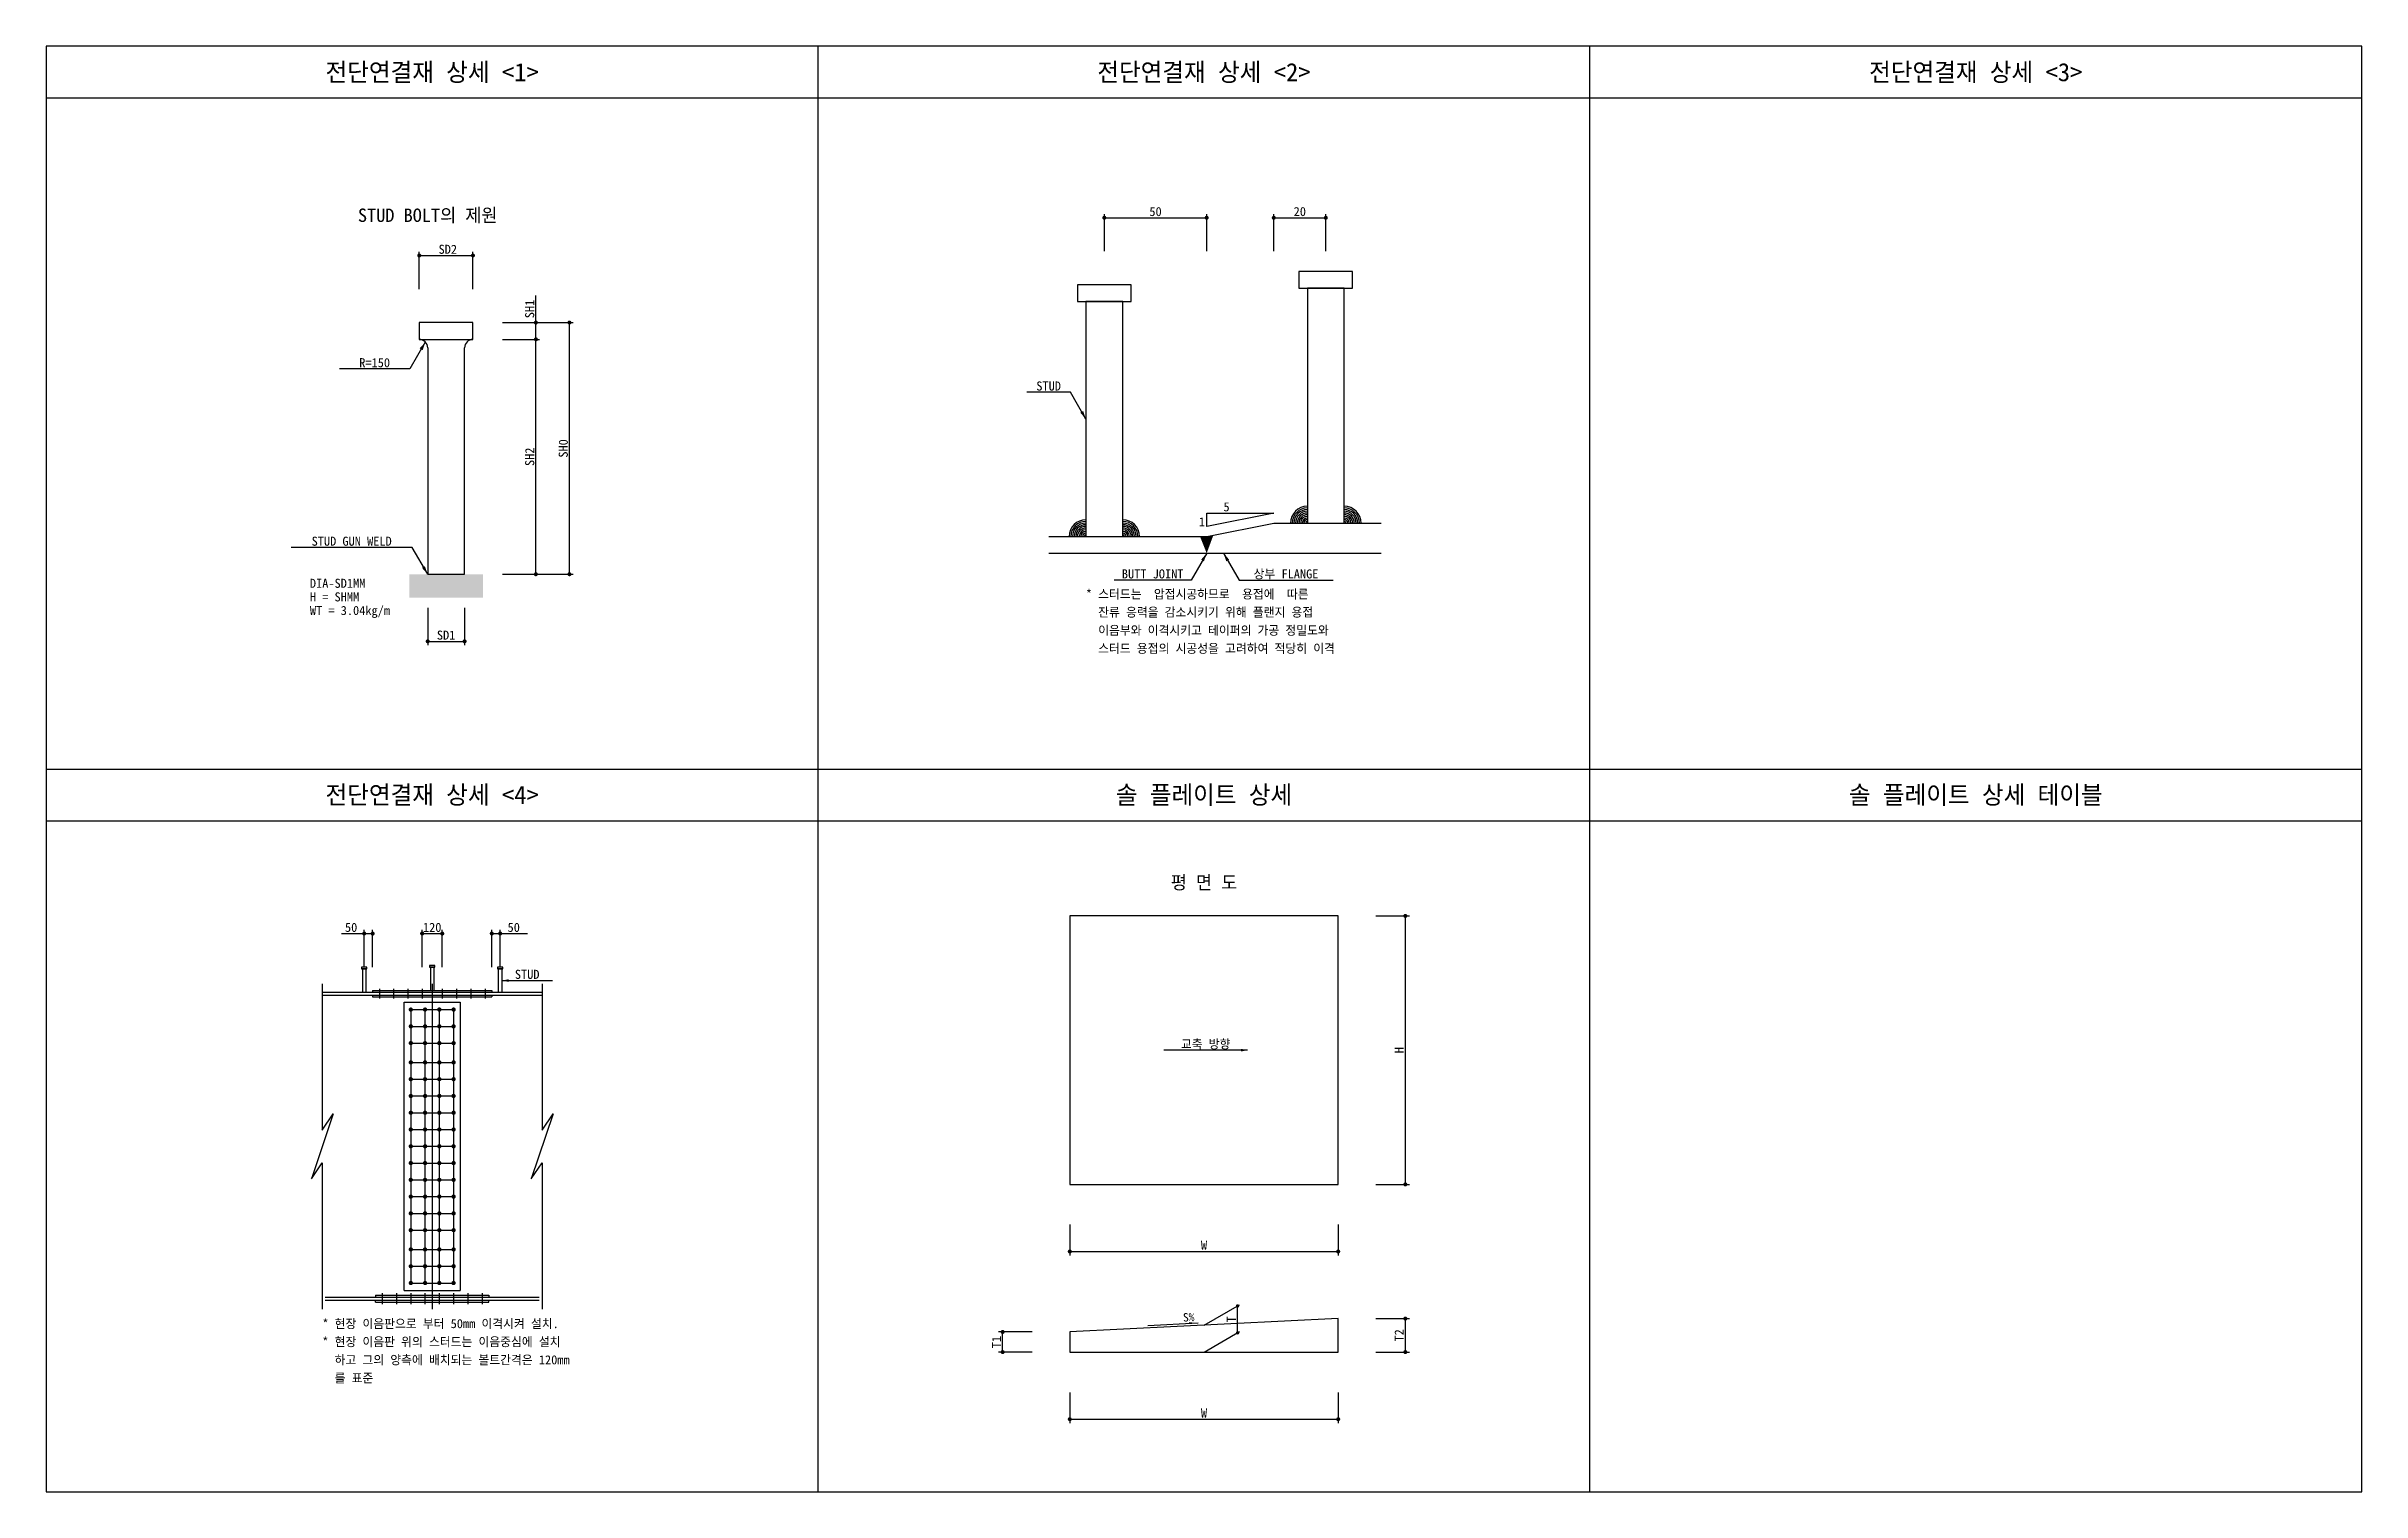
# Model space of a CAD drawing. Extents: x 1510 to 15310, y 1632 to 10248.
import ezdxf
from ezdxf.enums import TextEntityAlignment as Align

# ---------------------------------------------------------------- set-up
doc = ezdxf.new("R2010")
doc.units = 0
doc.header["$MEASUREMENT"] = 0
for name, color, linetype in [('A_0', 7, 'CONTINUOUS'), ('A_1', 1, 'CONTINUOUS'), ('A_2', 2, 'CONTINUOUS'), ('A_4', 4, 'CONTINUOUS'), ('A_6', 6, 'CONTINUOUS'), ('A_7', 7, 'CONTINUOUS')]:
    doc.layers.add(name, color=color, linetype=linetype)

msp = doc.modelspace()

# ---------------------------------------------------------------- linework, layer by layer
at = {"layer": 'A_0'}
for p, q in [((6110, 1632), (6110, 10248)), ((10710, 1632), (10710, 10248)), ((1510, 9940), (15310, 9940)), ((1510, 5940), (15310, 5940)), ((1510, 5632), (15310, 5632))]:
    msp.add_line(p, q, dxfattribs=at)
msp.add_lwpolyline([(1510, 1632), (15310, 1632), (15310, 10248), (1510, 10248)], close=True, dxfattribs=at)
at = {"layer": 'A_1'}
for p, q in [((7816, 9026), (7816, 9248)), ((8426, 9026), (8426, 9248)), ((8826, 9026), (8826, 9248)), ((9136, 9026), (9136, 9248)), ((7816, 9226), (8426, 9226)), ((8826, 9226), (9136, 9226)), ((3733, 8801), (3733, 9023)), ((3733, 9001), (4053, 9001)), ((4053, 8801), (4053, 9023)), ((4428, 8601), (4428, 8763)), ((4228, 8601), (4450, 8601)), ((4428, 8501), (4428, 8601)), ((4428, 8601), (4650, 8601)), ((4628, 7101), (4628, 8601)), ((3769, 8485), (3677, 8325)), ((4228, 8501), (4450, 8501)), ((4428, 7101), (4428, 8501)), ((3677, 8325), (3257, 8325)), ((7614, 8186), (7354, 8186)), ((7706, 8026), (7614, 8186)), ((3690, 7261), (2970, 7261)), ((3783, 7101), (3690, 7261)), ((8426, 7226), (8334, 7066)), ((8526, 7226), (8619, 7066)), ((4228, 7101), (4450, 7101)), ((4428, 7101), (4650, 7101)), ((8334, 7066), (7874, 7066)), ((8619, 7066), (9179, 7066)), ((3783, 6901), (3783, 6679)), ((4003, 6901), (4003, 6679)), ((3783, 6701), (4003, 6701)), ((3405, 4759), (3405, 4981)), ((3455, 4759), (3455, 4981)), ((3750, 4759), (3750, 4981)), ((3870, 4759), (3870, 4981)), ((4165, 4759), (4165, 4981)), ((4215, 4759), (4215, 4981)), ((9434, 5064), (9634, 5064)), ((9610, 3464), (9610, 5064)), ((3270, 4959), (3405, 4959)), ((3405, 4959), (3455, 4959)), ((3750, 4959), (3870, 4959)), ((4165, 4959), (4215, 4959)), ((4215, 4959), (4377, 4959)), ((4226, 4679), (4226, 4679)), ((4226, 4679), (4526, 4679)), ((3682, 4506), (3937, 4506)), ((3682, 4506), (3682, 2876)), ((3767, 4506), (3767, 2876)), ((3852, 4506), (3852, 2876)), ((3937, 4506), (3937, 2876)), ((3682, 4406), (3937, 4406)), ((3682, 4306), (3937, 4306)), ((3682, 4191), (3937, 4191)), ((3682, 4191), (3937, 4191)), ((3682, 4191), (3937, 4191)), ((3682, 4191), (3937, 4191)), ((3682, 4191), (3937, 4191)), ((8670, 4264), (8170, 4264)), ((8670, 4264), (8670, 4264)), ((3682, 4091), (3937, 4091)), ((3682, 4091), (3937, 4091)), ((3682, 4091), (3937, 4091)), ((3682, 4091), (3937, 4091)), ((3682, 3991), (3937, 3991)), ((3682, 3991), (3937, 3991)), ((3682, 3991), (3937, 3991)), ((3682, 3891), (3937, 3891)), ((3682, 3891), (3937, 3891)), ((3682, 3891), (3937, 3891)), ((3682, 3891), (3937, 3891)), ((3682, 3791), (3937, 3791)), ((3682, 3791), (3937, 3791)), ((3682, 3791), (3937, 3791)), ((3682, 3691), (3937, 3691)), ((3682, 3691), (3937, 3691)), ((3682, 3691), (3937, 3691)), ((3682, 3691), (3937, 3691)), ((3682, 3591), (3937, 3591)), ((3682, 3591), (3937, 3591)), ((3682, 3591), (3937, 3591)), ((3682, 3491), (3937, 3491)), ((3682, 3491), (3937, 3491)), ((3682, 3491), (3937, 3491)), ((3682, 3491), (3937, 3491)), ((9434, 3464), (9634, 3464)), ((3682, 3391), (3937, 3391)), ((3682, 3391), (3937, 3391)), ((3682, 3391), (3937, 3391)), ((3682, 3291), (3937, 3291)), ((3682, 3291), (3937, 3291)), ((3682, 3291), (3937, 3291)), ((3682, 3191), (3937, 3191)), ((3682, 3191), (3937, 3191)), ((7610, 3224), (7610, 3040)), ((9210, 3224), (9210, 3040)), ((3682, 3076), (3937, 3076)), ((7610, 3064), (9210, 3064)), ((3682, 2976), (3937, 2976)), ((3682, 2876), (3937, 2876)), ((8376, 2636), (8076, 2621)), ((8410, 2624), (8622, 2746)), ((8610, 2579), (8610, 2739)), ((9434, 2664), (9634, 2664)), ((9610, 2464), (9610, 2664)), ((7386, 2584), (7186, 2584)), ((7210, 2464), (7210, 2584)), ((8410, 2464), (8622, 2586)), ((7386, 2464), (7186, 2464)), ((9434, 2464), (9634, 2464)), ((7610, 2224), (7610, 2040)), ((9210, 2224), (9210, 2040)), ((7610, 2064), (9210, 2064))]:
    msp.add_line(p, q, dxfattribs=at)
for points, const_width in [([(7822, 9226, 1), (7810, 9226, 1)], 12), ([(8432, 9226, 1), (8420, 9226, 1)], 12), ([(8832, 9226, 1), (8820, 9226, 1)], 12), ([(9142, 9226, 1), (9130, 9226, 1)], 12), ([(3739, 9001, 1), (3727, 9001, 1)], 12), ([(4059, 9001, 1), (4047, 9001, 1)], 12), ([(4434, 8601, 1), (4422, 8601, 1)], 12), ([(4634, 8601, 1), (4622, 8601, 1)], 12), ([(4434, 8501, 1), (4422, 8501, 1)], 12), ([(4434, 7101, 1), (4422, 7101, 1)], 12), ([(4634, 7101, 1), (4622, 7101, 1)], 12), ([(3789, 6701, 1), (3777, 6701, 1)], 12), ([(4009, 6701, 1), (3997, 6701, 1)], 12), ([(3411, 4959, 1), (3399, 4959, 1)], 12), ([(3461, 4959, 1), (3449, 4959, 1)], 12), ([(3756, 4959, 1), (3744, 4959, 1)], 12), ([(3876, 4959, 1), (3864, 4959, 1)], 12), ([(4171, 4959, 1), (4159, 4959, 1)], 12), ([(4221, 4959, 1), (4209, 4959, 1)], 12), ([(9616, 5064, 1), (9604, 5064, 1)], 12), ([(3689, 4506, 1), (3676, 4506, 1)], 12.5), ([(3689, 4406, 1), (3676, 4406, 1)], 12.5), ([(3774, 4506, 1), (3761, 4506, 1)], 12.5), ([(3774, 4406, 1), (3761, 4406, 1)], 12.5), ([(3859, 4506, 1), (3846, 4506, 1)], 12.5), ([(3859, 4406, 1), (3846, 4406, 1)], 12.5), ([(3944, 4506, 1), (3931, 4506, 1)], 12.5), ([(3944, 4406, 1), (3931, 4406, 1)], 12.5), ([(3689, 4306, 1), (3676, 4306, 1)], 12.5), ([(3774, 4306, 1), (3761, 4306, 1)], 12.5), ([(3859, 4306, 1), (3846, 4306, 1)], 12.5), ([(3944, 4306, 1), (3931, 4306, 1)], 12.5), ([(3689, 4191, 1), (3676, 4191, 1)], 12.5), ([(3774, 4191, 1), (3761, 4191, 1)], 12.5), ([(3859, 4191, 1), (3846, 4191, 1)], 12.5), ([(3944, 4191, 1), (3931, 4191, 1)], 12.5), ([(3689, 4091, 1), (3676, 4091, 1)], 12.5), ([(3689, 3991, 1), (3676, 3991, 1)], 12.5), ([(3774, 4091, 1), (3761, 4091, 1)], 12.5), ([(3774, 3991, 1), (3761, 3991, 1)], 12.5), ([(3859, 4091, 1), (3846, 4091, 1)], 12.5), ([(3859, 3991, 1), (3846, 3991, 1)], 12.5), ([(3944, 4091, 1), (3931, 4091, 1)], 12.5), ([(3944, 3991, 1), (3931, 3991, 1)], 12.5), ([(3689, 3891, 1), (3676, 3891, 1)], 12.5), ([(3774, 3891, 1), (3761, 3891, 1)], 12.5), ([(3859, 3891, 1), (3846, 3891, 1)], 12.5), ([(3944, 3891, 1), (3931, 3891, 1)], 12.5), ([(3689, 3791, 1), (3676, 3791, 1)], 12.5), ([(3774, 3791, 1), (3761, 3791, 1)], 12.5), ([(3859, 3791, 1), (3846, 3791, 1)], 12.5), ([(3944, 3791, 1), (3931, 3791, 1)], 12.5), ([(3689, 3691, 1), (3676, 3691, 1)], 12.5), ([(3689, 3591, 1), (3676, 3591, 1)], 12.5), ([(3774, 3691, 1), (3761, 3691, 1)], 12.5), ([(3774, 3591, 1), (3761, 3591, 1)], 12.5), ([(3859, 3691, 1), (3846, 3691, 1)], 12.5), ([(3859, 3591, 1), (3846, 3591, 1)], 12.5), ([(3944, 3691, 1), (3931, 3691, 1)], 12.5), ([(3944, 3591, 1), (3931, 3591, 1)], 12.5), ([(3689, 3491, 1), (3676, 3491, 1)], 12.5), ([(3774, 3491, 1), (3761, 3491, 1)], 12.5), ([(3859, 3491, 1), (3846, 3491, 1)], 12.5), ([(3944, 3491, 1), (3931, 3491, 1)], 12.5), ([(9616, 3464, 1), (9604, 3464, 1)], 12), ([(3689, 3391, 1), (3676, 3391, 1)], 12.5), ([(3774, 3391, 1), (3761, 3391, 1)], 12.5), ([(3859, 3391, 1), (3846, 3391, 1)], 12.5), ([(3944, 3391, 1), (3931, 3391, 1)], 12.5), ([(3689, 3291, 1), (3676, 3291, 1)], 12.5), ([(3689, 3191, 1), (3676, 3191, 1)], 12.5), ([(3774, 3291, 1), (3761, 3291, 1)], 12.5), ([(3774, 3191, 1), (3761, 3191, 1)], 12.5), ([(3859, 3291, 1), (3846, 3291, 1)], 12.5), ([(3859, 3191, 1), (3846, 3191, 1)], 12.5), ([(3944, 3291, 1), (3931, 3291, 1)], 12.5), ([(3944, 3191, 1), (3931, 3191, 1)], 12.5), ([(3689, 3076, 1), (3676, 3076, 1)], 12.5), ([(3774, 3076, 1), (3761, 3076, 1)], 12.5), ([(3859, 3076, 1), (3846, 3076, 1)], 12.5), ([(3944, 3076, 1), (3931, 3076, 1)], 12.5), ([(7616, 3064, 1), (7604, 3064, 1)], 12), ([(9216, 3064, 1), (9204, 3064, 1)], 12), ([(3689, 2976, 1), (3676, 2976, 1)], 12.5), ([(3774, 2976, 1), (3761, 2976, 1)], 12.5), ([(3859, 2976, 1), (3846, 2976, 1)], 12.5), ([(3944, 2976, 1), (3931, 2976, 1)], 12.5), ([(3689, 2876, 1), (3676, 2876, 1)], 12.5), ([(3774, 2876, 1), (3761, 2876, 1)], 12.5), ([(3859, 2876, 1), (3846, 2876, 1)], 12.5), ([(3944, 2876, 1), (3931, 2876, 1)], 12.5), ([(8615, 2739, 1), (8605, 2739, 1)], 10), ([(9616, 2664, 1), (9604, 2664, 1)], 12), ([(7216, 2584, 1), (7204, 2584, 1)], 12), ([(8615, 2579, 1), (8605, 2579, 1)], 10), ([(7216, 2464, 1), (7204, 2464, 1)], 12), ([(9616, 2464, 1), (9604, 2464, 1)], 12), ([(7616, 2064, 1), (7604, 2064, 1)], 12), ([(9216, 2064, 1), (9204, 2064, 1)], 12)]:
    msp.add_lwpolyline(points, format="xyb", close=True, dxfattribs=dict(at, const_width=const_width))
for points in [[(3769, 8485), (3735, 8447), (3769, 8485), (3753, 8437)], [(7706, 8026), (7673, 8064), (7706, 8026), (7690, 8074)], [(8426, 7226), (8393, 7188), (8426, 7226), (8410, 7178)], [(8526, 7226), (8560, 7188), (8526, 7226), (8543, 7178)], [(3783, 7101), (3749, 7139), (3783, 7101), (3766, 7149)], [(4226, 4679), (4266, 4671), (4226, 4679), (4266, 4687)], [(8670, 4264), (8630, 4272), (8670, 4264), (8630, 4256)], [(8376, 2636), (8320, 2643), (8376, 2636), (8320, 2634)]]:
    msp.add_solid(points, dxfattribs=at)
at = {"layer": 'A_2'}
for p, q in [((3783, 8451), (3783, 7101)), ((4003, 7101), (4003, 8451)), ((8426, 7386), (8426, 7466)), ((8426, 7466), (8826, 7466)), ((8826, 7466), (8426, 7386)), ((7486, 7326), (8426, 7326)), ((8426, 7326), (8826, 7406)), ((8826, 7406), (9466, 7406)), ((7486, 7226), (8426, 7226)), ((8426, 7226), (8826, 7226)), ((8826, 7226), (9466, 7226)), ((3783, 7101), (4003, 7101)), ((3155, 4609), (4465, 4609)), ((3155, 4591), (4465, 4591)), ((3455, 4619), (4165, 4619)), ((3455, 4619), (3455, 4609)), ((3455, 4591), (3455, 4581)), ((3455, 4581), (4165, 4581)), ((3495, 4629), (3495, 4571)), ((3580, 4629), (3580, 4571)), ((3665, 4629), (3665, 4571)), ((3750, 4629), (3750, 4571)), ((3870, 4629), (3870, 4571)), ((3955, 4629), (3955, 4571)), ((4040, 4629), (4040, 4571)), ((4125, 4629), (4125, 4571)), ((4165, 4619), (4165, 4609)), ((4165, 4591), (4165, 4581)), ((3642, 4551), (3977, 4551)), ((3642, 2831), (3642, 4551)), ((3977, 4551), (3977, 2831)), ((3172, 2791), (4447, 2791)), ((3172, 2773), (4447, 2773)), ((3472, 2803), (4147, 2803)), ((3472, 2803), (3472, 2791)), ((3472, 2761), (3472, 2773)), ((3472, 2761), (4147, 2761)), ((3512, 2815), (3512, 2749)), ((3597, 2815), (3597, 2749)), ((3642, 2831), (3977, 2831)), ((3682, 2815), (3682, 2749)), ((3767, 2815), (3767, 2749)), ((3852, 2815), (3852, 2749)), ((3937, 2815), (3937, 2749)), ((4022, 2815), (4022, 2749)), ((4107, 2815), (4107, 2749)), ((4147, 2803), (4147, 2791)), ((4147, 2761), (4147, 2773)), ((9210, 2664), (7610, 2584)), ((9210, 2464), (9210, 2664)), ((7610, 2584), (7610, 2464)), ((7610, 2464), (9210, 2464))]:
    msp.add_line(p, q, dxfattribs=at)
for points in [[(8976, 8806), (9296, 8806), (9296, 8906), (8976, 8906)], [(7656, 8726), (7976, 8726), (7976, 8826), (7656, 8826)], [(7706, 7326), (7926, 7326), (7926, 8726), (7706, 8726)], [(9026, 7406), (9246, 7406), (9246, 8806), (9026, 8806)], [(3733, 8501), (4053, 8501), (4053, 8601), (3733, 8601)], [(7610, 3464), (9210, 3464), (9210, 5064), (7610, 5064)], [(3389, 4749), (3421, 4749), (3421, 4759), (3389, 4759)], [(3394, 4609), (3416, 4609), (3416, 4749), (3394, 4749)], [(3794, 4759), (3826, 4759), (3826, 4769), (3794, 4769)], [(3799, 4619), (3821, 4619), (3821, 4759), (3799, 4759)], [(4199, 4749), (4231, 4749), (4231, 4759), (4199, 4759)], [(4204, 4609), (4226, 4609), (4226, 4749), (4204, 4749)]]:
    msp.add_lwpolyline(points, close=True, dxfattribs=at)
at = {"layer": 'A_2', "linetype": 'CONTINUOUS'}
for centre, start, end in [((3733, 8451), 0, 90), ((4053, 8451), 90, 180)]:
    msp.add_arc(centre, 50, start, end, dxfattribs=at)
at = {"layer": 'A_2'}
for centre, radius, start, end in [((9026, 7406), 100, 90, 180), ((9026, 7406), 90, 90, 180), ((9026, 7406), 80, 90, 180), ((9026, 7406), 70, 90, 180), ((9026, 7406), 60, 90, 180), ((9026, 7406), 50, 90, 180), ((9246, 7406), 100, 0, 90), ((9246, 7406), 90, 0, 90), ((9246, 7406), 80, 0, 90), ((9246, 7406), 70, 0, 90), ((9246, 7406), 60, 0, 90), ((9246, 7406), 50, 0, 90), ((7706, 7326), 100, 90, 180), ((7706, 7326), 90, 90, 180), ((7706, 7326), 80, 90, 180), ((7706, 7326), 70, 90, 180), ((7706, 7326), 60, 90, 180), ((7706, 7326), 50, 90, 180), ((7706, 7326), 40, 90, 180), ((7706, 7326), 30, 90, 180), ((7706, 7326), 20, 90, 180), ((7706, 7326), 10, 90, 180), ((7926, 7326), 100, 0, 90), ((7926, 7326), 90, 0, 90), ((7926, 7326), 80, 0, 90), ((7926, 7326), 70, 0, 90), ((7926, 7326), 60, 0, 90), ((7926, 7326), 50, 0, 90), ((7926, 7326), 40, 0, 90), ((7926, 7326), 30, 0, 90), ((7926, 7326), 20, 0, 90), ((7926, 7326), 10, 0, 90), ((9026, 7406), 40, 90, 180), ((9026, 7406), 30, 90, 180), ((9026, 7406), 20, 90, 180), ((9026, 7406), 10, 90, 180), ((9246, 7406), 40, 0, 90), ((9246, 7406), 30, 0, 90), ((9246, 7406), 20, 0, 90), ((9246, 7406), 10, 0, 90)]:
    msp.add_arc(centre, radius, start, end, dxfattribs=at)
for points in [[(8426, 7226), (8386, 7326), (8466, 7334), (8426, 7326)], [(3673, 7101), (4113, 7101), (3673, 6961), (4113, 6961)]]:
    msp.add_solid(points, dxfattribs=at)
at = {"layer": 'A_7'}
for p, q in [((3155, 4659), (3155, 3787)), ((3810, 4659), (3810, 2721)), ((4465, 4659), (4465, 3787)), ((3220, 3884), (3090, 3496)), ((3155, 3787), (3220, 3884)), ((4530, 3884), (4400, 3496)), ((4465, 3787), (4530, 3884)), ((3090, 3496), (3155, 3593)), ((3155, 3593), (3155, 2721)), ((4400, 3496), (4465, 3593)), ((4465, 3593), (4465, 2721))]:
    msp.add_line(p, q, dxfattribs=at)

# ---------------------------------------------------------------- texts
at = {"layer": 'A_4'}
for s, height, p in [('STUD BOLT의 제원', 80, (3783, 9201)), ('50', 54, (8121, 9236)), ('20', 54, (8981, 9236)), ('SD2', 54, (3903, 9011)), ('R=150', 54, (3467, 8335)), ('STUD', 54, (7484, 8196)), ('STUD GUN WELD', 54, (3330, 7271)), ('BUTT JOINT', 54, (8104, 7076)), ('상부 FLANGE', 54, (8899, 7076)), ('SD1', 54, (3893, 6711)), ('평 면 도', 80, (8410, 5224)), ('120', 54, (3810, 4969)), ('50', 54, (4296, 4969)), ('STUD', 54, (4376, 4689)), ('교축 방향', 54, (8420, 4274)), ('W', 54, (8410, 3074)), ('W', 54, (8410, 2074))]:
    msp.add_text(s, height=height, dxfattribs=at).set_placement(p, align=Align.CENTER)
for s, p in [('SH1', (4418, 8682)), ('SH0', (4618, 7851)), ('SH2', (4418, 7801)), ('H', (9600, 4264)), ('T', (8600, 2659)), ('T1', (7200, 2524)), ('T2', (9600, 2564))]:
    msp.add_text(s, height=54, rotation=90, dxfattribs=at).set_placement(p, align=Align.CENTER)
for s, p in [('5', (8526, 7476)), ('DIA-SD1MM', (3081, 7020)), ('WT = 3.04kg/m', (3081, 6858)), ('H = SHMM', (3081, 6939)), ('* 스터드는  압접시공하므로  용접에  따른', (7706, 6956)), ('  잔류 응력을 감소시키기 위해 플랜지 용접', (7706, 6848)), ('  이음부와 이격시키고 테이퍼의 가공 정밀도와', (7706, 6740)), ('  스터드 용접의 시공성을 고려하여 적당히 이격', (7706, 6632)), ('50', (3290, 4969)), ('* 현장 이음판으로 부터 50mm 이격시켜 설치.', (3155, 2607)), ('* 현장 이음판 위의 스터드는 이음중심에 설치', (3155, 2499)), ('  하고 그의 양측에 배치되는 볼트간격은 120mm', (3155, 2391)), ('  를 표준', (3155, 2283))]:
    msp.add_text(s, height=54, dxfattribs=at).set_placement(p)
msp.add_text('1', height=54, dxfattribs=at).set_placement((8416, 7386), align=Align.RIGHT)
msp.add_text('S%', height=50, rotation=2.8624, dxfattribs=at).set_placement((8354, 2649), align=Align.RIGHT)
at = {"layer": 'A_6'}
for s, p in [('전단연결재 상세 <1>', (3810, 10040)), ('전단연결재 상세 <2>', (8410, 10040)), ('전단연결재 상세 <3>', (13010, 10040)), ('전단연결재 상세 <4>', (3810, 5732)), ('솔 플레이트 상세', (8410, 5732)), ('솔 플레이트 상세 테이블', (13010, 5732))]:
    msp.add_text(s, height=108, dxfattribs=at).set_placement(p, align=Align.CENTER)

doc.saveas('drawing.dxf')
